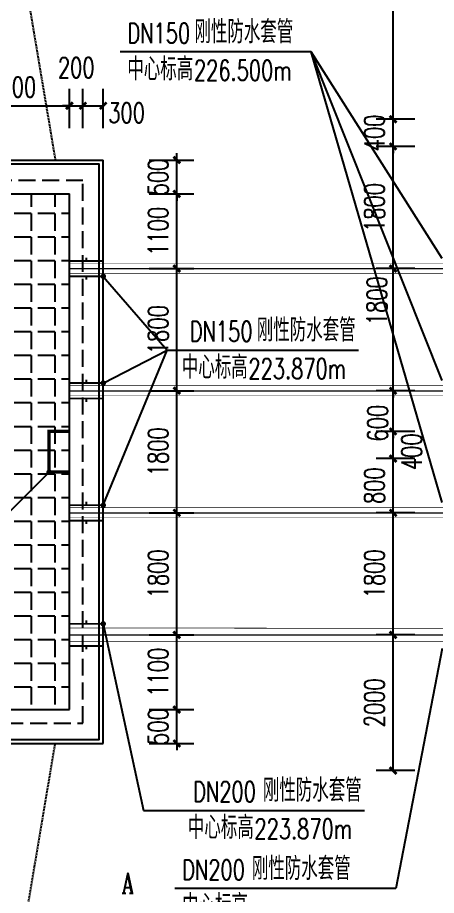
# Model space of a CAD drawing. Header units: millimetres. Extents: x -725 to 2274960, y -506 to 2980382.
# Drawn here: x 2005672 to 2011853, y 2593370 to 2606310 of the extents above; entities that cross this region are included whole.
import ezdxf

# ---------------------------------------------------------------- set-up
doc = ezdxf.new("R2010")
doc.units = ezdxf.units.MM
doc.header["$LTSCALE"] = 1000
for name, pattern in [('ACAD_ISO04W100', [30.5, 24, -3, 0.5, -3]), ('CENTER2', [28.575, 19.05, -3.175, 3.175, -3.175]), ('DASH', [0.35, 0.25, -0.1]), ('DASHED', [0.75, 0.5, -0.25])]:
    doc.linetypes.add(name, pattern=pattern)
for name, color, linetype in [('DIM_LEAD', 3, 'Continuous'), ('DIM_SYMB', 3, 'Continuous'), ('DXPM', 4, 'Continuous'), ('PUB_DIM', 3, 'Continuous'), ('TWT_DIM', 3, 'Continuous'), ('TWT_SYMB', 3, 'Continuous'), ('YHG_粗线', 6, 'Continuous'), ('YHJ_剖面_梁板', 4, 'Continuous'), ('轮廓线', 2, 'Continuous'), ('附属构件', 6, 'Continuous')]:
    doc.layers.add(name, color=color, linetype=linetype)
doc.layers.add('中轴', color=20, linetype='ACAD_ISO04W100', lineweight=9)
doc.layers.add('管', color=1, linetype='Continuous', lineweight=30)
doc.styles.add('_TCH_DIM', font='SIMPLEX', dxfattribs={"bigfont": 'GBCBIG'})
doc.styles.add('_TCH_DIM_T3', font='SIMPLEX', dxfattribs={"width": 0.705882, "bigfont": 'GBCBIG'})
doc.styles.add('_TCH_LABEL', font='COMPLEX', dxfattribs={"bigfont": 'GBCBIG'})
doc.dimstyles.new('_TCH_ARCH&&100', dxfattribs={"dimtxt": 297.5, "dimasz": 100, "dimexe": 250, "dimexo": 300, "dimgap": 126.25, "dimtad": 1, "dimdec": 0, "dimzin": 0, "dimdsep": 46, "dimtxsty": '_TCH_DIM_T3', "dimblk": 'ARCHTICK', "dimcen": 0.09, "dimclrt": 7, "dimazin": 2, "dimtfac": 1, "dimtdec": 0, "dimtix": 1, "dimtmove": 2, "dimatfit": 3, "dimfxl": 75, "dimtolj": 1, "dimtzin": 0, "dimarcsym": 0})
doc.dimstyles.new('_TWT_ARCH&&100', dxfattribs={"dimtxt": 297.5, "dimasz": 100, "dimexe": 250, "dimexo": 300, "dimgap": 126.25, "dimtad": 1, "dimdec": 0, "dimzin": 0, "dimdsep": 46, "dimtxsty": '_TCH_DIM_T3', "dimblk": 'ARCHTICK', "dimcen": 0.09, "dimclrt": 7, "dimazin": 2, "dimtfac": 1, "dimtdec": 0, "dimtix": 1, "dimtmove": 2, "dimatfit": 3, "dimfxl": 75, "dimtolj": 1, "dimtzin": 0, "dimarcsym": 0})

# ---------------------------------------------------------------- blocks, each defined once
blk = doc.blocks.new('_ArchTick')
at = {"color": 0, "linetype": 'ByBlock', "const_width": 0.4}
blk.add_lwpolyline([(-0.5, -0.5), (0.5, 0.5)], dxfattribs=at)
blk = doc.blocks.new('*D147')
at = {"layer": 'Defpoints', "color": 0, "transparency": 16777216}
for p in [(2006937, 2605010), (2006637, 2604382), (2006937, 2604382)]:
    blk.add_point(p, dxfattribs=at)
at = {"layer": 'TWT_DIM', "color": 0, "lineweight": -2, "transparency": 16777216}
for p, q in [((2006637, 2604682), (2006637, 2605260)), ((2006937, 2604682), (2006937, 2605260)), ((2006637, 2605010), (2006937, 2605010))]:
    blk.add_line(p, q, dxfattribs=at)
at = {"layer": 'TWT_DIM', "color": 0, "lineweight": -2, "transparency": 16777216, "xscale": 100, "yscale": 100, "zscale": 100, "rotation": 180}
blk.add_blockref('_ArchTick', (2006637, 2605010), dxfattribs=at)
at = {"layer": 'TWT_DIM', "color": 0, "lineweight": -2, "transparency": 16777216, "xscale": 100, "yscale": 100, "zscale": 100}
blk.add_blockref('_ArchTick', (2006937, 2605010), dxfattribs=at)
at = {"layer": 'TWT_DIM', "color": 7, "transparency": 16777216, "insert": (2007281, 2604906), "char_height": 297.5, "attachment_point": 5, "style": '_TCH_DIM_T3'}
blk.add_mtext('\\A1;300', dxfattribs=at)
blk = doc.blocks.new('*D148')
at = {"layer": 'Defpoints', "color": 0, "transparency": 16777216}
for p in [(2006637, 2605010), (2006437, 2604382), (2006637, 2604382)]:
    blk.add_point(p, dxfattribs=at)
at = {"layer": 'TWT_DIM', "color": 0, "lineweight": -2, "transparency": 16777216}
for p, q in [((2006437, 2604682), (2006437, 2605260)), ((2006637, 2604682), (2006637, 2605260)), ((2006437, 2605010), (2006337, 2605010)), ((2006437, 2605010), (2006637, 2605010)), ((2006637, 2605010), (2006737, 2605010))]:
    blk.add_line(p, q, dxfattribs=at)
at = {"layer": 'TWT_DIM', "color": 0, "lineweight": -2, "transparency": 16777216, "xscale": 100, "yscale": 100, "zscale": 100}
blk.add_blockref('_ArchTick', (2006437, 2605010), dxfattribs=at)
at = {"layer": 'TWT_DIM', "color": 0, "lineweight": -2, "transparency": 16777216, "xscale": 100, "yscale": 100, "zscale": 100, "rotation": 180}
blk.add_blockref('_ArchTick', (2006637, 2605010), dxfattribs=at)
at = {"layer": 'TWT_DIM', "color": 7, "transparency": 16777216, "insert": (2006538, 2605571), "char_height": 297.5, "attachment_point": 5, "style": '_TCH_DIM_T3'}
blk.add_mtext('\\A1;200', dxfattribs=at)
blk = doc.blocks.new('*D149')
at = {"layer": 'Defpoints', "color": 0, "transparency": 16777216}
for p in [(2006437, 2605010), (2004737, 2604382), (2006437, 2604382)]:
    blk.add_point(p, dxfattribs=at)
at = {"layer": 'TWT_DIM', "color": 0, "lineweight": -2, "transparency": 16777216}
for p, q in [((2004737, 2604682), (2004737, 2605260)), ((2006437, 2604682), (2006437, 2605260)), ((2004737, 2605010), (2006437, 2605010))]:
    blk.add_line(p, q, dxfattribs=at)
at = {"layer": 'TWT_DIM', "color": 0, "lineweight": -2, "transparency": 16777216, "xscale": 100, "yscale": 100, "zscale": 100, "rotation": 180}
blk.add_blockref('_ArchTick', (2004737, 2605010), dxfattribs=at)
at = {"layer": 'TWT_DIM', "color": 0, "lineweight": -2, "transparency": 16777216, "xscale": 100, "yscale": 100, "zscale": 100}
blk.add_blockref('_ArchTick', (2006437, 2605010), dxfattribs=at)
at = {"layer": 'TWT_DIM', "color": 7, "transparency": 16777216, "insert": (2005587, 2605285), "char_height": 297.5, "attachment_point": 5, "style": '_TCH_DIM_T3'}
blk.add_mtext('\\A1;1700', dxfattribs=at)
blk = doc.blocks.new('*D151')
at = {"layer": 'Defpoints', "color": 0, "transparency": 16777216}
for p in [(2007314, 2596110), (2008022, 2596110), (2007314, 2595610)]:
    blk.add_point(p, dxfattribs=at)
at = {"layer": 'TWT_DIM', "color": 0, "lineweight": -2, "transparency": 16777216}
for p, q in [((2007614, 2596110), (2008272, 2596110)), ((2008022, 2596110), (2008022, 2596210)), ((2008022, 2595610), (2008022, 2596110)), ((2007614, 2595610), (2008272, 2595610)), ((2008022, 2595610), (2008022, 2595510))]:
    blk.add_line(p, q, dxfattribs=at)
at = {"layer": 'TWT_DIM', "color": 0, "lineweight": -2, "transparency": 16777216, "xscale": 100, "yscale": 100, "zscale": 100}
for p, rotation in [((2008022, 2596110), 270), ((2008022, 2595610), 90)]:
    blk.add_blockref('_ArchTick', p, dxfattribs=dict(at, rotation=rotation))
at = {"layer": 'TWT_DIM', "color": 7, "transparency": 16777216, "insert": (2007747, 2595860), "char_height": 297.5, "attachment_point": 5, "rotation": 90, "style": '_TCH_DIM_T3'}
blk.add_mtext('\\A1;500', dxfattribs=at)
blk = doc.blocks.new('*D152')
at = {"layer": 'Defpoints', "color": 0, "transparency": 16777216}
for p in [(2007314, 2597210), (2008022, 2597210), (2007314, 2596110)]:
    blk.add_point(p, dxfattribs=at)
at = {"layer": 'TWT_DIM', "color": 0, "lineweight": -2, "transparency": 16777216}
for p, q in [((2007614, 2597210), (2008272, 2597210)), ((2008022, 2596110), (2008022, 2597210)), ((2007614, 2596110), (2008272, 2596110))]:
    blk.add_line(p, q, dxfattribs=at)
at = {"layer": 'TWT_DIM', "color": 0, "lineweight": -2, "transparency": 16777216, "xscale": 100, "yscale": 100, "zscale": 100}
for p, rotation in [((2008022, 2597210), 90), ((2008022, 2596110), 270)]:
    blk.add_blockref('_ArchTick', p, dxfattribs=dict(at, rotation=rotation))
at = {"layer": 'TWT_DIM', "color": 7, "transparency": 16777216, "insert": (2007747, 2596660), "char_height": 297.5, "attachment_point": 5, "rotation": 90, "style": '_TCH_DIM_T3'}
blk.add_mtext('\\A1;1100', dxfattribs=at)
blk = doc.blocks.new('*D153')
at = {"layer": 'Defpoints', "color": 0, "transparency": 16777216}
for p in [(2007314, 2599010), (2008022, 2599010), (2007314, 2597210)]:
    blk.add_point(p, dxfattribs=at)
at = {"layer": 'TWT_DIM', "color": 0, "lineweight": -2, "transparency": 16777216}
for p, q in [((2007614, 2599010), (2008272, 2599010)), ((2008022, 2597210), (2008022, 2599010)), ((2007614, 2597210), (2008272, 2597210))]:
    blk.add_line(p, q, dxfattribs=at)
at = {"layer": 'TWT_DIM', "color": 0, "lineweight": -2, "transparency": 16777216, "xscale": 100, "yscale": 100, "zscale": 100}
for p, rotation in [((2008022, 2599010), 90), ((2008022, 2597210), 270)]:
    blk.add_blockref('_ArchTick', p, dxfattribs=dict(at, rotation=rotation))
at = {"layer": 'TWT_DIM', "color": 7, "transparency": 16777216, "insert": (2007747, 2598110), "char_height": 297.5, "attachment_point": 5, "rotation": 90, "style": '_TCH_DIM_T3'}
blk.add_mtext('\\A1;1800', dxfattribs=at)
blk = doc.blocks.new('*D154')
at = {"layer": 'Defpoints', "color": 0, "transparency": 16777216}
for p in [(2007314, 2600810), (2008022, 2600810), (2007314, 2599010)]:
    blk.add_point(p, dxfattribs=at)
at = {"layer": 'TWT_DIM', "color": 0, "lineweight": -2, "transparency": 16777216}
for p, q in [((2007614, 2600810), (2008272, 2600810)), ((2008022, 2599010), (2008022, 2600810)), ((2007614, 2599010), (2008272, 2599010))]:
    blk.add_line(p, q, dxfattribs=at)
at = {"layer": 'TWT_DIM', "color": 0, "lineweight": -2, "transparency": 16777216, "xscale": 100, "yscale": 100, "zscale": 100}
for p, rotation in [((2008022, 2600810), 90), ((2008022, 2599010), 270)]:
    blk.add_blockref('_ArchTick', p, dxfattribs=dict(at, rotation=rotation))
at = {"layer": 'TWT_DIM', "color": 7, "transparency": 16777216, "insert": (2007747, 2599910), "char_height": 297.5, "attachment_point": 5, "rotation": 90, "style": '_TCH_DIM_T3'}
blk.add_mtext('\\A1;1800', dxfattribs=at)
blk = doc.blocks.new('*D155')
at = {"layer": 'Defpoints', "color": 0, "transparency": 16777216}
for p in [(2007314, 2602610), (2008022, 2602610), (2007314, 2600810)]:
    blk.add_point(p, dxfattribs=at)
at = {"layer": 'TWT_DIM', "color": 0, "lineweight": -2, "transparency": 16777216}
for p, q in [((2007614, 2602610), (2008272, 2602610)), ((2008022, 2600810), (2008022, 2602610)), ((2007614, 2600810), (2008272, 2600810))]:
    blk.add_line(p, q, dxfattribs=at)
at = {"layer": 'TWT_DIM', "color": 0, "lineweight": -2, "transparency": 16777216, "xscale": 100, "yscale": 100, "zscale": 100}
for p, rotation in [((2008022, 2602610), 90), ((2008022, 2600810), 270)]:
    blk.add_blockref('_ArchTick', p, dxfattribs=dict(at, rotation=rotation))
at = {"layer": 'TWT_DIM', "color": 7, "transparency": 16777216, "insert": (2007747, 2601710), "char_height": 297.5, "attachment_point": 5, "rotation": 90, "style": '_TCH_DIM_T3'}
blk.add_mtext('\\A1;1800', dxfattribs=at)
blk = doc.blocks.new('*D156')
at = {"layer": 'Defpoints', "color": 0, "transparency": 16777216}
for p in [(2007314, 2603710), (2008022, 2603710), (2007314, 2602610)]:
    blk.add_point(p, dxfattribs=at)
at = {"layer": 'TWT_DIM', "color": 0, "lineweight": -2, "transparency": 16777216}
for p, q in [((2007614, 2603710), (2008272, 2603710)), ((2008022, 2602610), (2008022, 2603710)), ((2007614, 2602610), (2008272, 2602610))]:
    blk.add_line(p, q, dxfattribs=at)
at = {"layer": 'TWT_DIM', "color": 0, "lineweight": -2, "transparency": 16777216, "xscale": 100, "yscale": 100, "zscale": 100}
for p, rotation in [((2008022, 2603710), 90), ((2008022, 2602610), 270)]:
    blk.add_blockref('_ArchTick', p, dxfattribs=dict(at, rotation=rotation))
at = {"layer": 'TWT_DIM', "color": 7, "transparency": 16777216, "insert": (2007747, 2603160), "char_height": 297.5, "attachment_point": 5, "rotation": 90, "style": '_TCH_DIM_T3'}
blk.add_mtext('\\A1;1100', dxfattribs=at)
blk = doc.blocks.new('*D157')
at = {"layer": 'Defpoints', "color": 0, "transparency": 16777216}
for p in [(2007314, 2604210), (2008022, 2604210), (2007314, 2603710)]:
    blk.add_point(p, dxfattribs=at)
at = {"layer": 'TWT_DIM', "color": 0, "lineweight": -2, "transparency": 16777216}
for p, q in [((2008022, 2604210), (2008022, 2604310)), ((2007614, 2604210), (2008272, 2604210)), ((2008022, 2603710), (2008022, 2604210)), ((2007614, 2603710), (2008272, 2603710)), ((2008022, 2603710), (2008022, 2603610))]:
    blk.add_line(p, q, dxfattribs=at)
at = {"layer": 'TWT_DIM', "color": 0, "lineweight": -2, "transparency": 16777216, "xscale": 100, "yscale": 100, "zscale": 100}
for p, rotation in [((2008022, 2604210), 270), ((2008022, 2603710), 90)]:
    blk.add_blockref('_ArchTick', p, dxfattribs=dict(at, rotation=rotation))
at = {"layer": 'TWT_DIM', "color": 7, "transparency": 16777216, "insert": (2007747, 2603960), "char_height": 297.5, "attachment_point": 5, "rotation": 90, "style": '_TCH_DIM_T3'}
blk.add_mtext('\\A1;500', dxfattribs=at)
blk = doc.blocks.new('*D164')
at = {"layer": 'Defpoints', "color": 0, "transparency": 16777216}
for p in [(2011213, 2610810), (2011833, 2610810), (2011833, 2604810)]:
    blk.add_point(p, dxfattribs=at)
at = {"layer": 'PUB_DIM', "color": 0, "lineweight": -2, "transparency": 16777216}
for p, q in [((2011533, 2610810), (2010963, 2610810)), ((2011213, 2604810), (2011213, 2610810)), ((2011533, 2604810), (2010963, 2604810))]:
    blk.add_line(p, q, dxfattribs=at)
at = {"layer": 'PUB_DIM', "color": 0, "lineweight": -2, "transparency": 16777216, "xscale": 100, "yscale": 100, "zscale": 100}
for p, rotation in [((2011213, 2610810), 90), ((2011213, 2604810), 270)]:
    blk.add_blockref('_ArchTick', p, dxfattribs=dict(at, rotation=rotation))
at = {"layer": 'PUB_DIM', "color": 7, "transparency": 16777216, "insert": (2010938, 2607810), "char_height": 297.5, "attachment_point": 5, "rotation": 90, "style": '_TCH_DIM_T3'}
blk.add_mtext('\\A1;6000', dxfattribs=at)
blk = doc.blocks.new('*D165')
at = {"layer": 'Defpoints', "color": 0, "transparency": 16777216}
for p in [(2011213, 2604810), (2011833, 2604810), (2011833, 2604410)]:
    blk.add_point(p, dxfattribs=at)
at = {"layer": 'PUB_DIM', "color": 0, "lineweight": -2, "transparency": 16777216}
for p, q in [((2011213, 2604810), (2011213, 2604910)), ((2011533, 2604810), (2010963, 2604810)), ((2011213, 2604410), (2011213, 2604810)), ((2011533, 2604410), (2010963, 2604410)), ((2011213, 2604410), (2011213, 2604310))]:
    blk.add_line(p, q, dxfattribs=at)
at = {"layer": 'PUB_DIM', "color": 0, "lineweight": -2, "transparency": 16777216, "xscale": 100, "yscale": 100, "zscale": 100}
for p, rotation in [((2011213, 2604810), 270), ((2011213, 2604410), 90)]:
    blk.add_blockref('_ArchTick', p, dxfattribs=dict(at, rotation=rotation))
at = {"layer": 'PUB_DIM', "color": 7, "transparency": 16777216, "insert": (2010938, 2604610), "char_height": 297.5, "attachment_point": 5, "rotation": 90, "style": '_TCH_DIM_T3'}
blk.add_mtext('\\A1;400', dxfattribs=at)
blk = doc.blocks.new('*D166')
at = {"layer": 'Defpoints', "color": 0, "transparency": 16777216}
for p in [(2011213, 2604410), (2011833, 2604410), (2011833, 2602610)]:
    blk.add_point(p, dxfattribs=at)
at = {"layer": 'PUB_DIM', "color": 0, "lineweight": -2, "transparency": 16777216}
for p, q in [((2011533, 2604410), (2010963, 2604410)), ((2011213, 2602610), (2011213, 2604410)), ((2011533, 2602610), (2010963, 2602610))]:
    blk.add_line(p, q, dxfattribs=at)
at = {"layer": 'PUB_DIM', "color": 0, "lineweight": -2, "transparency": 16777216, "xscale": 100, "yscale": 100, "zscale": 100}
for p, rotation in [((2011213, 2604410), 90), ((2011213, 2602610), 270)]:
    blk.add_blockref('_ArchTick', p, dxfattribs=dict(at, rotation=rotation))
at = {"layer": 'PUB_DIM', "color": 7, "transparency": 16777216, "insert": (2010938, 2603510), "char_height": 297.5, "attachment_point": 5, "rotation": 90, "style": '_TCH_DIM_T3'}
blk.add_mtext('\\A1;1800', dxfattribs=at)
blk = doc.blocks.new('*D167')
at = {"layer": 'Defpoints', "color": 0, "transparency": 16777216}
for p in [(2011213, 2602610), (2011833, 2602610), (2011833, 2600810)]:
    blk.add_point(p, dxfattribs=at)
at = {"layer": 'PUB_DIM', "color": 0, "lineweight": -2, "transparency": 16777216}
for p, q in [((2011213, 2602610), (2011213, 2602710)), ((2011533, 2602610), (2010963, 2602610)), ((2011213, 2600810), (2011213, 2602610)), ((2011533, 2600810), (2010963, 2600810)), ((2011213, 2600810), (2011213, 2600710))]:
    blk.add_line(p, q, dxfattribs=at)
at = {"layer": 'PUB_DIM', "color": 0, "lineweight": -2, "transparency": 16777216, "xscale": 100, "yscale": 100, "zscale": 100}
for p, rotation in [((2011213, 2602610), 270), ((2011213, 2600810), 90)]:
    blk.add_blockref('_ArchTick', p, dxfattribs=dict(at, rotation=rotation))
at = {"layer": 'PUB_DIM', "color": 7, "transparency": 16777216, "insert": (2010974, 2602137), "char_height": 297.5, "attachment_point": 5, "rotation": 90, "style": '_TCH_DIM_T3'}
blk.add_mtext('\\A1;1800', dxfattribs=at)
blk = doc.blocks.new('*D168')
at = {"layer": 'Defpoints', "color": 0, "transparency": 16777216}
for p in [(2011213, 2600810), (2011833, 2600810), (2011833, 2600210)]:
    blk.add_point(p, dxfattribs=at)
at = {"layer": 'PUB_DIM', "color": 0, "lineweight": -2, "transparency": 16777216}
for p, q in [((2011213, 2600810), (2011213, 2600910)), ((2011533, 2600810), (2010963, 2600810)), ((2011213, 2600210), (2011213, 2600810)), ((2011533, 2600210), (2010963, 2600210)), ((2011213, 2600210), (2011213, 2600110))]:
    blk.add_line(p, q, dxfattribs=at)
at = {"layer": 'PUB_DIM', "color": 0, "lineweight": -2, "transparency": 16777216, "xscale": 100, "yscale": 100, "zscale": 100}
for p, rotation in [((2011213, 2600810), 270), ((2011213, 2600210), 90)]:
    blk.add_blockref('_ArchTick', p, dxfattribs=dict(at, rotation=rotation))
at = {"layer": 'PUB_DIM', "color": 7, "transparency": 16777216, "insert": (2010986, 2600331), "char_height": 297.5, "attachment_point": 5, "rotation": 90, "style": '_TCH_DIM_T3'}
blk.add_mtext('\\A1;600', dxfattribs=at)
blk = doc.blocks.new('*D169')
at = {"layer": 'Defpoints', "color": 0, "transparency": 16777216}
for p in [(2011213, 2600210), (2011833, 2600210), (2011833, 2599810)]:
    blk.add_point(p, dxfattribs=at)
at = {"layer": 'PUB_DIM', "color": 0, "lineweight": -2, "transparency": 16777216}
for p, q in [((2011533, 2600210), (2010963, 2600210)), ((2011213, 2599810), (2011213, 2600210)), ((2011533, 2599810), (2010963, 2599810))]:
    blk.add_line(p, q, dxfattribs=at)
at = {"layer": 'PUB_DIM', "color": 0, "lineweight": -2, "transparency": 16777216, "xscale": 100, "yscale": 100, "zscale": 100}
for p, rotation in [((2011213, 2600210), 90), ((2011213, 2599810), 270)]:
    blk.add_blockref('_ArchTick', p, dxfattribs=dict(at, rotation=rotation))
at = {"layer": 'PUB_DIM', "color": 7, "transparency": 16777216, "insert": (2011488, 2599910), "char_height": 297.5, "attachment_point": 5, "rotation": 90, "style": '_TCH_DIM_T3'}
blk.add_mtext('\\A1;400', dxfattribs=at)
blk = doc.blocks.new('*D170')
at = {"layer": 'Defpoints', "color": 0, "transparency": 16777216}
for p in [(2011213, 2599810), (2011833, 2599810), (2011833, 2599010)]:
    blk.add_point(p, dxfattribs=at)
at = {"layer": 'PUB_DIM', "color": 0, "lineweight": -2, "transparency": 16777216}
for p, q in [((2011533, 2599810), (2010963, 2599810)), ((2011213, 2599010), (2011213, 2599810)), ((2011533, 2599010), (2010963, 2599010))]:
    blk.add_line(p, q, dxfattribs=at)
at = {"layer": 'PUB_DIM', "color": 0, "lineweight": -2, "transparency": 16777216, "xscale": 100, "yscale": 100, "zscale": 100}
for p, rotation in [((2011213, 2599810), 90), ((2011213, 2599010), 270)]:
    blk.add_blockref('_ArchTick', p, dxfattribs=dict(at, rotation=rotation))
at = {"layer": 'PUB_DIM', "color": 7, "transparency": 16777216, "insert": (2010938, 2599410), "char_height": 297.5, "attachment_point": 5, "rotation": 90, "style": '_TCH_DIM_T3'}
blk.add_mtext('\\A1;800', dxfattribs=at)
blk = doc.blocks.new('*D171')
at = {"layer": 'Defpoints', "color": 0, "transparency": 16777216}
for p in [(2011213, 2599010), (2011833, 2599010), (2011833, 2597210)]:
    blk.add_point(p, dxfattribs=at)
at = {"layer": 'PUB_DIM', "color": 0, "lineweight": -2, "transparency": 16777216}
for p, q in [((2011533, 2599010), (2010963, 2599010)), ((2011213, 2597210), (2011213, 2599010)), ((2011533, 2597210), (2010963, 2597210))]:
    blk.add_line(p, q, dxfattribs=at)
at = {"layer": 'PUB_DIM', "color": 0, "lineweight": -2, "transparency": 16777216, "xscale": 100, "yscale": 100, "zscale": 100}
for p, rotation in [((2011213, 2599010), 90), ((2011213, 2597210), 270)]:
    blk.add_blockref('_ArchTick', p, dxfattribs=dict(at, rotation=rotation))
at = {"layer": 'PUB_DIM', "color": 7, "transparency": 16777216, "insert": (2010938, 2598110), "char_height": 297.5, "attachment_point": 5, "rotation": 90, "style": '_TCH_DIM_T3'}
blk.add_mtext('\\A1;1800', dxfattribs=at)
blk = doc.blocks.new('*D172')
at = {"layer": 'Defpoints', "color": 0, "transparency": 16777216}
for p in [(2011213, 2597210), (2011833, 2597210), (2011833, 2595210)]:
    blk.add_point(p, dxfattribs=at)
at = {"layer": 'PUB_DIM', "color": 0, "lineweight": -2, "transparency": 16777216}
for p, q in [((2011533, 2597210), (2010963, 2597210)), ((2011213, 2595210), (2011213, 2597210)), ((2011533, 2595210), (2010963, 2595210))]:
    blk.add_line(p, q, dxfattribs=at)
at = {"layer": 'PUB_DIM', "color": 0, "lineweight": -2, "transparency": 16777216, "xscale": 100, "yscale": 100, "zscale": 100}
for p, rotation in [((2011213, 2597210), 90), ((2011213, 2595210), 270)]:
    blk.add_blockref('_ArchTick', p, dxfattribs=dict(at, rotation=rotation))
at = {"layer": 'PUB_DIM', "color": 7, "transparency": 16777216, "insert": (2010938, 2596210), "char_height": 297.5, "attachment_point": 5, "rotation": 90, "style": '_TCH_DIM_T3'}
blk.add_mtext('\\A1;2000', dxfattribs=at)

msp = doc.modelspace()

# ---------------------------------------------------------------- hatches: boundary and pattern name
h = msp.add_hatch()
h.set_pattern_fill('ANGLE', color=8, scale=100, angle=-180)
h.set_pattern_definition([(180, (2262573.3, 2516110.07), (-1e-13, -349.25), [254, -95.25]), (270, (2262573.3, 2516110.07), (349.25, -1e-13), [254, -95.25])])
h.paths.add_polyline_path([(2006437.2599, 2596110.0124), (2004806.9947, 2596110.0124), (2004806.9947, 2603710.0124), (2006437.2599, 2603710.0124)])

# ---------------------------------------------------------------- linework, layer by layer
at = {"layer": 'DIM_LEAD'}
msp.add_line((2006137.2599, 2599610.0124), (2004045.2751, 2597525.0093), dxfattribs=at)
at = {"layer": 'DIM_LEAD', "const_width": 40}
msp.add_lwpolyline([(2006151.4257, 2599624.1309, 1), (2006123.0942, 2599595.894, 1)], format="xyb", close=True, dxfattribs=at)
at = {"layer": 'DXPM', "color": 4, "linetype": 'DASHED', "ltscale": 0.03, "flags": 128}
for points in [[(2004937.2599, 2608910.0124), (2005437.2599, 2608910.0124), (2006229.0246, 2604210.0124)], [(2004937.2599, 2590910.0124), (2005437.2599, 2590910.0124), (2006229.0246, 2595610.0124)]]:
    msp.add_lwpolyline(points, dxfattribs=at)
at = {"layer": 'TWT_SYMB'}
for p, q in [((2010005.833, 2605803.8613), (2007187.0468, 2605803.8613)), ((2011937.2599, 2600960.0122), (2010005.833, 2605803.8613)), ((2011937.2599, 2602760.0122), (2010005.833, 2605803.8613)), ((2011937.2599, 2599160.0122), (2010005.833, 2605803.8613)), ((2006937.2599, 2602495.2914), (2007879.7769, 2601407.8123)), ((2006937.5431, 2600922.1695), (2007879.7769, 2601407.8123)), ((2006937.5431, 2599122.1695), (2007879.7769, 2601407.8123)), ((2007879.7769, 2601407.8123), (2010703.7737, 2601407.8123)), ((2006937.2599, 2597373.4515), (2007531.3505, 2594624.3055)), ((2011937.2599, 2597010.0125), (2011255.5442, 2593471.1498)), ((2007531.3505, 2594624.3055), (2010792.8392, 2594624.3055)), ((2011255.5442, 2593471.1498), (2007994.0555, 2593471.1498))]:
    msp.add_line(p, q, dxfattribs=at)
at = {"layer": 'TWT_SYMB', "const_width": 40}
for points in [[(2006924.161, 2602510.4049, 1), (2006950.3588, 2602480.1778, 1)], [(2006919.7655, 2600913.0066, 1), (2006955.3206, 2600931.3323, 1)], [(2006929.9205, 2599103.679, 1), (2006945.1656, 2599140.6599, 1)], [(2006933.0354, 2597393.0002, 1), (2006941.4844, 2597353.9027, 1)]]:
    msp.add_lwpolyline(points, format="xyb", close=True, dxfattribs=at)
at = {"layer": 'YHG_粗线'}
msp.add_lwpolyline([(2004497.2599, 2595670.0124), (2006877.2599, 2595670.0124), (2006877.2599, 2604150.0124), (2004497.2599, 2604150.0124)], dxfattribs=at)
at = {"layer": 'YHJ_剖面_梁板', "color": 14, "const_width": 50}
msp.add_lwpolyline([(2006437.2599, 2600210.0124), (2006137.2599, 2600210.0124), (2006137.2599, 2599610.0124), (2006437.2599, 2599610.0124)], dxfattribs=at)
at = {"layer": '中轴', "color": 8, "linetype": 'CENTER2', "ltscale": 10}
for p, q in [((2006437.2599, 2602610.0124), (2018937.2599, 2602610.0124)), ((2006437.2599, 2600810.0124), (2018937.2599, 2600810.0124)), ((2006437.2599, 2599010.0124), (2018075.7364, 2599010.0125)), ((2006437.2599, 2599010.0124), (2018075.7364, 2599010.0124)), ((2006437.2599, 2597210.0124), (2017423.6134, 2597210.0124))]:
    msp.add_line(p, q, dxfattribs=at)
at = {"layer": '管', "color": 8}
for points, const_width in [([(2006437.2599, 2602685.0125), (2014232.6438, 2602685.0125)], 7.5), ([(2006437.2599, 2602535.0127), (2014232.6438, 2602535.0125)], 7.5), ([(2006437.2599, 2600885.0125), (2014232.6438, 2600885.0125)], 7.5), ([(2006437.2599, 2600735.0127), (2014232.6438, 2600735.0125)], 7.5), ([(2006437.2599, 2599085.0125), (2014232.6438, 2599085.0125)], 7.5), ([(2006437.2599, 2598935.0128), (2014232.6438, 2598935.0125)], 7.5), ([(2006437.2599, 2597310.7741), (2014065.8705, 2597308.013)], 10), ([(2006437.2599, 2597110.0124), (2014065.8705, 2597110.0126)], 10)]:
    msp.add_lwpolyline(points, dxfattribs=dict(at, const_width=const_width))
at = {"layer": '轮廓线'}
for p, q in [((2004437.2599, 2604210.0124), (2006937.2599, 2604210.0124)), ((2006937.2599, 2595610.0124), (2006937.2599, 2604210.0124)), ((2004437.2599, 2603710.0124), (2006437.2599, 2603710.0124)), ((2006437.2599, 2596110.0124), (2006437.2599, 2603710.0124)), ((2004437.2599, 2596110.0124), (2006437.2599, 2596110.0124)), ((2004437.2599, 2595610.0124), (2006937.2599, 2595610.0124))]:
    msp.add_line(p, q, dxfattribs=at)
at = {"layer": '轮廓线', "flags": 128}
for points in [[(2004437.2599, 2604210.0124), (2006937.2599, 2604210.0124)], [(2004437.2599, 2595610.0124), (2006937.2599, 2595610.0124)]]:
    msp.add_lwpolyline(points, dxfattribs=at)
at = {"layer": '轮廓线', "linetype": 'DASH'}
msp.add_lwpolyline([(2004806.9947, 2595910.0124), (2006637.2599, 2595910.0124), (2006637.2599, 2603910.0124), (2004806.9947, 2603910.0124)], close=True, dxfattribs=at)
at = {"layer": '附属构件', "const_width": 27.5}
for points in [[(2006937.5433, 2602722.1695), (2006437.2601, 2602722.1695)], [(2006687.4017, 2602722.1695), (2006687.4017, 2602772.1695)], [(2006937.5433, 2602495.2914), (2006437.2601, 2602495.2913)], [(2006687.4017, 2602495.2914), (2006687.4017, 2602445.2914)], [(2006937.5431, 2600922.1695), (2006437.2599, 2600922.1695)], [(2006687.4015, 2600922.1695), (2006687.4015, 2600972.1695)], [(2006937.5431, 2600695.2914), (2006437.2599, 2600695.2913)], [(2006687.4015, 2600695.2914), (2006687.4015, 2600645.2914)], [(2006937.5431, 2599122.1695), (2006437.2599, 2599122.1695)], [(2006687.4015, 2599122.1695), (2006687.4015, 2599172.1695)], [(2006937.5431, 2598895.2914), (2006437.2599, 2598895.2913)], [(2006687.4015, 2598895.2914), (2006687.4015, 2598845.2914)], [(2006687.4015, 2597373.4515), (2006687.4015, 2597423.4515)], [(2006937.5431, 2597373.4515), (2006437.2599, 2597373.4515)], [(2006937.5431, 2597046.5734), (2006437.2599, 2597046.5733)], [(2006687.4015, 2597046.5734), (2006687.4015, 2596996.5734)]]:
    msp.add_lwpolyline(points, dxfattribs=at)

# ---------------------------------------------------------------- texts
at = {"layer": 'DIM_SYMB', "color": 7, "style": '_TCH_LABEL', "width": 0.705882}
msp.add_text('A', height=297.5, dxfattribs=at).set_placement((2007208.9173, 2593404.3242))
at = {"layer": 'TWT_SYMB', "color": 7, "style": '_TCH_DIM', "width": 0.705882}
for s, p in [('DN150', (2007292.0468, 2605931.2017)), ('226.500m', (2008275.0256, 2605382.3719)), ('DN150', (2008212.4972, 2601535.1527)), ('223.870m', (2009078.7737, 2600986.3229)), ('DN200', (2008261.5626, 2594751.6459)), ('223.870m', (2009167.8392, 2594202.8161)), ('DN200', (2008099.0555, 2593598.4902))]:
    msp.add_text(s, height=297.5, dxfattribs=at).set_placement(p)
at = {"layer": 'TWT_SYMB', "color": 7, "style": '_TCH_DIM'}
for s, p in [('刚性防水套管', (2008282.0468, 2605931.2017)), ('中心标高', (2007292.0468, 2605382.3719)), ('刚性防水套管', (2009202.4972, 2601535.1527)), ('中心标高', (2008095.795, 2600986.3229)), ('刚性防水套管', (2009291.5626, 2594751.6459)), ('中心标高', (2008184.8605, 2594202.8161)), ('刚性防水套管', (2009129.0555, 2593598.4902)), ('中心标高', (2008099.0555, 2593049.6604))]:
    msp.add_text(s, height=337.58865, dxfattribs=at).set_placement(p)

# ---------------------------------------------------------------- dimensions: what is measured, and where the dimension line sits
at = {"layer": 'PUB_DIM'}
for p1, p2, picture, middle in [((2011832.7883, 2604810.0124), (2011832.7883, 2610810.0124), '*D164', (2010937.9932, 2607810.0124)), ((2011832.7883, 2604410.0124), (2011832.7883, 2604810.0124), '*D165', (2010937.9932, 2604610.0124)), ((2011832.7883, 2602610.0124), (2011832.7883, 2604410.0124), '*D166', (2010937.9932, 2603510.0124)), ((2011832.7883, 2599010.0125), (2011832.7883, 2599810.0124), '*D170', (2010937.9932, 2599410.0124)), ((2011832.7883, 2597210.0124), (2011832.7883, 2599010.0125), '*D171', (2010937.9932, 2598110.0124)), ((2011832.7883, 2595210.0124), (2011832.7883, 2597210.0124), '*D172', (2010937.9932, 2596210.0124))]:
    dim = msp.add_aligned_dim(p1=p1, p2=p2, distance=619.795, dimstyle='_TCH_ARCH&&100', dxfattribs=at)
    dim.commit()
    dim.dimension.update_dxf_attribs({"geometry": picture, "text_midpoint": middle})
for base, p1, p2, picture, middle in [((2011212.9932, 2602610.0124), (2011832.7883, 2600810.0124), (2011832.7883, 2602610.0124), '*D167', (2010973.9181, 2602136.7278)), ((2011212.9932, 2600810.0124), (2011832.7883, 2600210.0124), (2011832.7883, 2600810.0124), '*D168', (2010986.0627, 2600330.6147)), ((2011212.9932, 2600210.0124), (2011832.7883, 2599810.0124), (2011832.7883, 2600210.0124), '*D169', (2011487.9932, 2599910.0124))]:
    dim = msp.add_linear_dim(base=base, p1=p1, p2=p2, angle=90, dimstyle='_TCH_ARCH&&100', dxfattribs=at)
    dim.commit()
    dim.dimension.update_dxf_attribs({"geometry": picture, "text_midpoint": middle, "dimtype": 161})
at = {"layer": 'TWT_DIM'}
for base, p1, p2, picture, middle in [((2006637.2599, 2605010.1703), (2006437.2599, 2604382.4966), (2006637.2599, 2604382.4966), '*D148', (2006538.2766, 2605570.7776)), ((2006937.2599, 2605010.1703), (2006637.2599, 2604382.4966), (2006937.2599, 2604382.4966), '*D147', (2007281.2262, 2604905.6512))]:
    dim = msp.add_linear_dim(base=base, p1=p1, p2=p2, angle=0, dimstyle='_TWT_ARCH&&100', dxfattribs=at)
    dim.commit()
    dim.dimension.update_dxf_attribs({"geometry": picture, "text_midpoint": middle, "dimtype": 161})
for p1, p2, distance, picture, middle in [((2004737.2599, 2604382.4966), (2006437.2599, 2604382.4966), 627.6737, '*D149', (2005587.2599, 2605285.1703)), ((2007313.9262, 2603710.0124), (2007313.9262, 2604210.0124), -708.2353, '*D157', (2007747.1615, 2603960.0124)), ((2007313.9262, 2602610.0124), (2007313.9262, 2603710.0124), -708.2353, '*D156', (2007747.1615, 2603160.0124)), ((2007313.9262, 2600810.0124), (2007313.9262, 2602610.0124), -708.2353, '*D155', (2007747.1615, 2601710.0124)), ((2007313.9262, 2599010.0124), (2007313.9262, 2600810.0124), -708.2353, '*D154', (2007747.1615, 2599910.0124)), ((2007313.9262, 2597210.0124), (2007313.9262, 2599010.0124), -708.2353, '*D153', (2007747.1615, 2598110.0124)), ((2007313.9262, 2596110.0124), (2007313.9262, 2597210.0124), -708.2353, '*D152', (2007747.1615, 2596660.0124)), ((2007313.9262, 2595610.0124), (2007313.9262, 2596110.0124), -708.2353, '*D151', (2007747.1615, 2595860.0124))]:
    dim = msp.add_aligned_dim(p1=p1, p2=p2, distance=distance, dimstyle='_TWT_ARCH&&100', dxfattribs=at)
    dim.commit()
    dim.dimension.update_dxf_attribs({"geometry": picture, "text_midpoint": middle})

doc.saveas('drawing.dxf')
